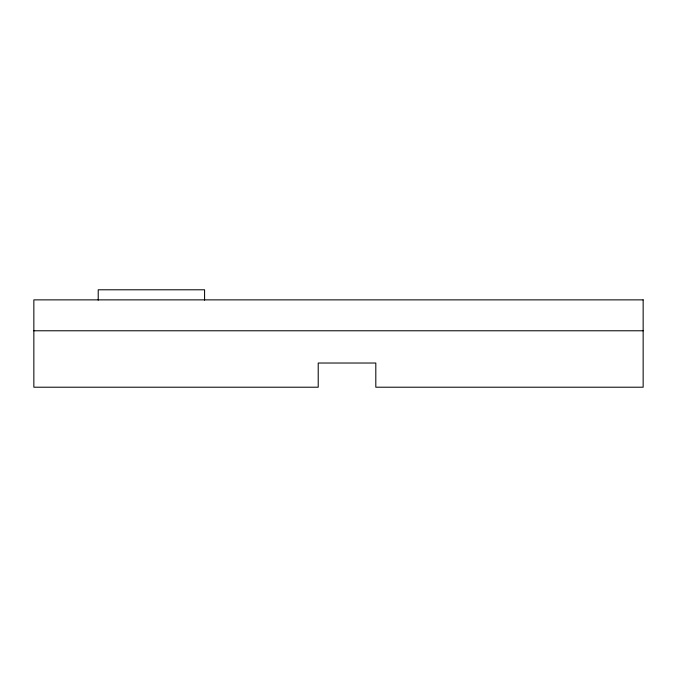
<?xml version="1.0" encoding="UTF-8"?>
<svg xmlns="http://www.w3.org/2000/svg" width="677" height="677" viewBox="0 0 677 677"><rect width="100%" height="100%" fill="white"/><g stroke="black" fill="none" stroke-linecap="round" stroke-linejoin="round"><path stroke-width="1.02" d="M33.85 330.774L643.15 330.774M204.581 300.173L204.581 289.79L98.216 289.79L98.216 300.173M643.15 299.869L33.85 299.869L33.85 387.21L318.215 387.21L318.215 363.024L375.811 363.024L375.811 387.21L643.15 387.21L643.15 299.869"/></g></svg>
